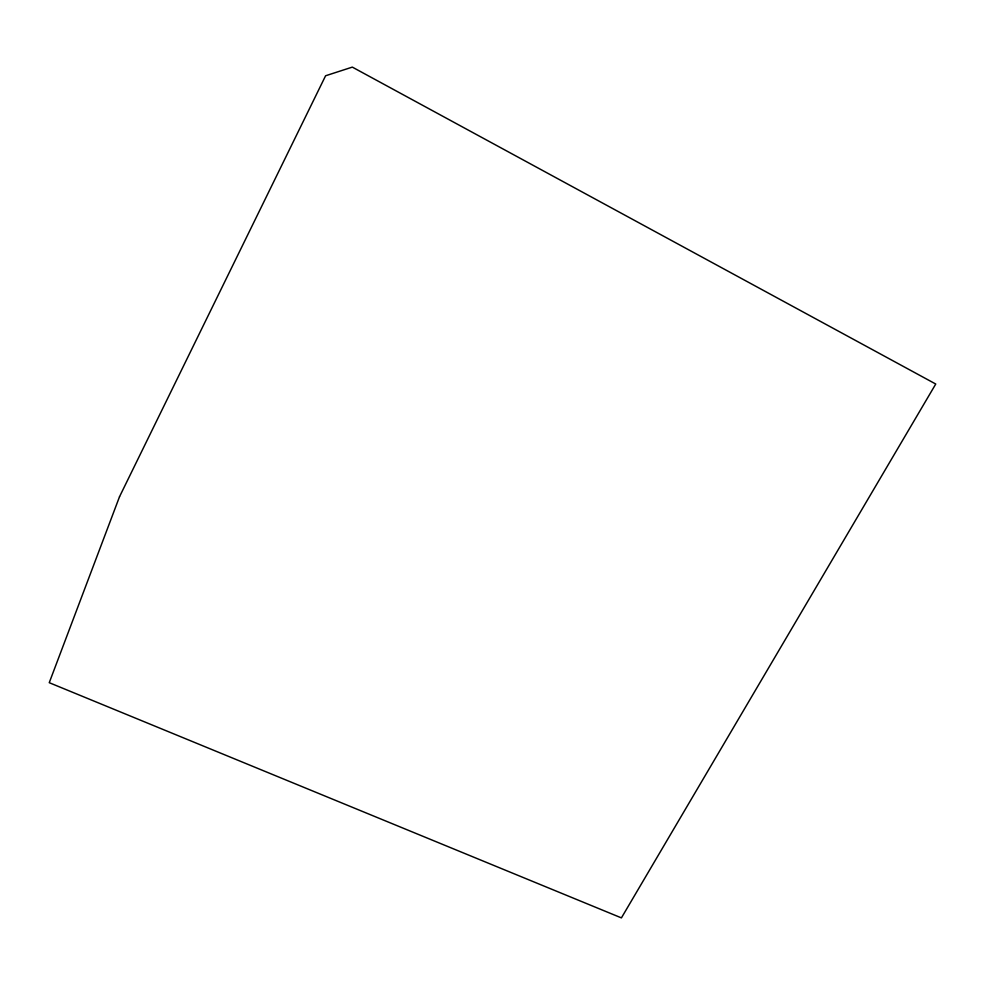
<?xml version="1.0" encoding="UTF-8"?>
<svg xmlns="http://www.w3.org/2000/svg" width="985" height="985" viewBox="0 0 985 985"><rect width="100%" height="100%" fill="white"/><g stroke="black" fill="none" stroke-linecap="round" stroke-linejoin="round"><path stroke-width="1.48" d="M119.53 496.699L49.25 682.691L621.412 917.885L935.75 384.027L352.322 67.115L325.592 75.771L119.53 496.699"/></g></svg>
